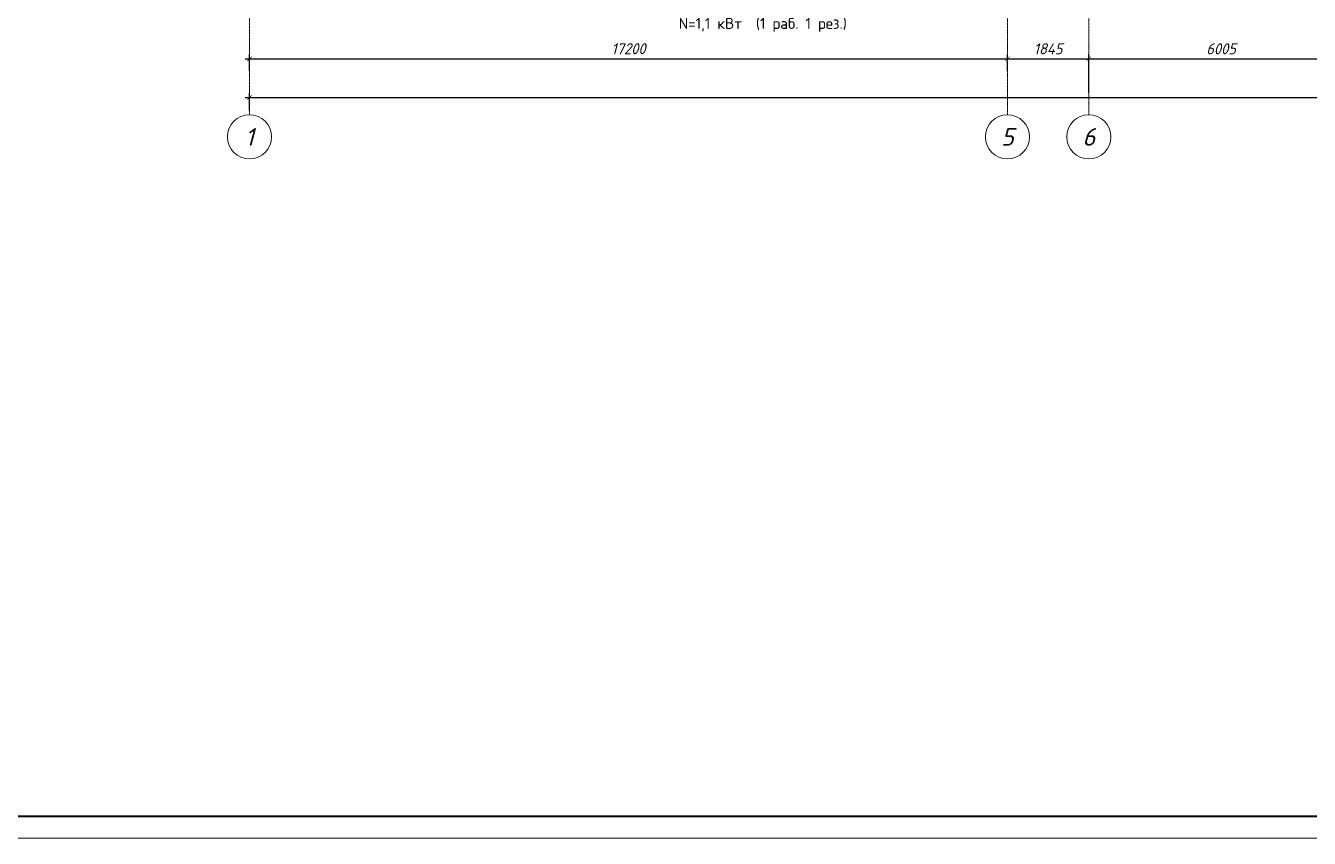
# Model space of a CAD drawing. Header units: millimetres. Extents: x -10178924 to 11692288, y -947381 to 58396.
# Drawn here: x 707057 to 736189, y -947222 to -928785 of the extents above; entities that cross this region are included whole.
import ezdxf
from ezdxf import colors
from ezdxf.entities.mleader import LeaderData, LeaderLine
from ezdxf.enums import TextEntityAlignment as Align
from ezdxf.math import Vec2, Vec3

# ---------------------------------------------------------------- set-up
doc = ezdxf.new("R2010")
doc.units = ezdxf.units.MM
doc.linetypes.add('CONTI', pattern=[0])
doc.linetypes.add('осевая', pattern=[50.8, 31.75, -6.35, 6.35, -6.35])
for name, color, linetype, lineweight in [('_0', 7, 'Continuous', 25), ('Ramka', 7, 'Continuous', 35), ('Размеры осевые', 153, 'Continuous', 9)]:
    doc.layers.add(name, color=color, linetype=linetype, lineweight=lineweight)
doc.styles.add('PDF ISOCPEUR Italic', font='isocpeui.ttf')
doc.styles.add('ТЕКСТ', font='arial.ttf', dxfattribs={"height": 200})
doc.styles.add('Текст_М100', font='GOST_Common Italic.ttf', dxfattribs={"height": 250})
doc.dimstyles.new('Размеры_М100', dxfattribs={"dimtxt": 250, "dimasz": 100, "dimexe": 100, "dimexo": 100, "dimgap": 100, "dimtad": 1, "dimrnd": 5, "dimtxsty": 'Текст_М100', "dimblk": 'ARCHTICK', "dimcen": 250, "dimdle": 100, "dimadec": 0, "dimazin": 2, "dimtfac": 1, "dimtmove": 1, "dimatfit": 3, "dimfxl": 1, "dimarcsym": 0})

# ---------------------------------------------------------------- blocks, each defined once
blk = doc.blocks.new('*U2133')
at = {"layer": 'Ramka', "linetype": 'CONTI', "lineweight": 20}
blk.add_lwpolyline([(1334, 0), (2523, 0), (2523, 841), (1334, 841)], close=True, dxfattribs=at)
at = {"layer": 'Ramka', "linetype": 'CONTI', "lineweight": 40}
blk.add_lwpolyline([(2518, 836), (1354, 836), (1354, 5), (2518, 5), (2518, 836)], dxfattribs=at)
blk = doc.blocks.new('_None')
blk = doc.blocks.new('_ArchTick')
at = {"color": 0, "linetype": 'ByBlock', "const_width": 0.15}
blk.add_lwpolyline([(-0.5, -0.5), (0.5, 0.5)], dxfattribs=at)
blk = doc.blocks.new('*D2726')
at = {"layer": 'Defpoints', "color": 0, "ltscale": 100, "transparency": 16777216}
for p in [(10200, -50926), (-7000, -51300), (10200, -51300)]:
    blk.add_point(p, dxfattribs=at)
at = {"layer": 'Размеры осевые', "color": 0, "lineweight": -2, "ltscale": 100, "transparency": 16777216}
for p, q in [((-7100, -50926), (10300, -50926)), ((-7000, -51200), (-7000, -50826)), ((10200, -51200), (10200, -50826))]:
    blk.add_line(p, q, dxfattribs=at)
at = {"layer": 'Размеры осевые', "color": 0, "lineweight": -2, "ltscale": 100, "transparency": 16777216, "xscale": 100, "yscale": 100, "zscale": 100, "rotation": 180}
blk.add_blockref('_ArchTick', (-7000, -50926), dxfattribs=at)
at = {"layer": 'Размеры осевые', "color": 0, "lineweight": -2, "ltscale": 100, "transparency": 16777216, "xscale": 100, "yscale": 100, "zscale": 100}
blk.add_blockref('_ArchTick', (10200, -50926), dxfattribs=at)
at = {"layer": 'Размеры осевые', "color": 0, "ltscale": 100, "transparency": 16777216, "insert": (1600, -50700), "char_height": 250, "attachment_point": 5, "style": 'Текст_М100'}
blk.add_mtext('17200', dxfattribs=at)
blk = doc.blocks.new('*D2683')
at = {"layer": 'Defpoints', "color": 0, "ltscale": 100, "transparency": 16777216}
for p in [(12047, -50926), (10200, -51300), (12047, -51804)]:
    blk.add_point(p, dxfattribs=at)
at = {"layer": 'Размеры осевые', "color": 0, "lineweight": -2, "ltscale": 100, "transparency": 16777216}
for p, q in [((10100, -50926), (12147, -50926)), ((10200, -51200), (10200, -50826)), ((12047, -51704), (12047, -50826))]:
    blk.add_line(p, q, dxfattribs=at)
at = {"layer": 'Размеры осевые', "color": 0, "lineweight": -2, "ltscale": 100, "transparency": 16777216, "xscale": 100, "yscale": 100, "zscale": 100, "rotation": 180}
blk.add_blockref('_ArchTick', (10200, -50926), dxfattribs=at)
at = {"layer": 'Размеры осевые', "color": 0, "lineweight": -2, "ltscale": 100, "transparency": 16777216, "xscale": 100, "yscale": 100, "zscale": 100}
blk.add_blockref('_ArchTick', (12047, -50926), dxfattribs=at)
at = {"layer": 'Размеры осевые', "color": 0, "ltscale": 100, "transparency": 16777216, "insert": (11123, -50701), "char_height": 250, "attachment_point": 5, "style": 'Текст_М100'}
blk.add_mtext('1845', dxfattribs=at)
blk = doc.blocks.new('*D2684')
at = {"layer": 'Defpoints', "color": 0, "ltscale": 100, "transparency": 16777216}
for p in [(18052, -50926), (12047, -51804), (18052, -51804)]:
    blk.add_point(p, dxfattribs=at)
at = {"layer": 'Размеры осевые', "color": 0, "lineweight": -2, "ltscale": 100, "transparency": 16777216}
for p, q in [((11947, -50926), (18152, -50926)), ((12047, -51704), (12047, -50826)), ((18052, -51704), (18052, -50826))]:
    blk.add_line(p, q, dxfattribs=at)
at = {"layer": 'Размеры осевые', "color": 0, "lineweight": -2, "ltscale": 100, "transparency": 16777216, "xscale": 100, "yscale": 100, "zscale": 100, "rotation": 180}
blk.add_blockref('_ArchTick', (12047, -50926), dxfattribs=at)
at = {"layer": 'Размеры осевые', "color": 0, "lineweight": -2, "ltscale": 100, "transparency": 16777216, "xscale": 100, "yscale": 100, "zscale": 100}
blk.add_blockref('_ArchTick', (18052, -50926), dxfattribs=at)
at = {"layer": 'Размеры осевые', "color": 0, "ltscale": 100, "transparency": 16777216, "insert": (15049, -50701), "char_height": 250, "attachment_point": 5, "style": 'Текст_М100'}
blk.add_mtext('6005', dxfattribs=at)
blk = doc.blocks.new('*D2691')
at = {"layer": 'Defpoints', "color": 0, "ltscale": 100, "transparency": 16777216}
for p in [(61000, -51804), (-7000, -52200), (61000, -52200)]:
    blk.add_point(p, dxfattribs=at)
at = {"layer": 'Размеры осевые', "color": 0, "lineweight": -2, "ltscale": 100, "transparency": 16777216}
for p, q in [((-7100, -51804), (61100, -51804)), ((-7000, -52100), (-7000, -51704)), ((61000, -52100), (61000, -51704))]:
    blk.add_line(p, q, dxfattribs=at)
at = {"layer": 'Размеры осевые', "color": 0, "lineweight": -2, "ltscale": 100, "transparency": 16777216, "xscale": 100, "yscale": 100, "zscale": 100, "rotation": 180}
blk.add_blockref('_ArchTick', (-7000, -51804), dxfattribs=at)
at = {"layer": 'Размеры осевые', "color": 0, "lineweight": -2, "ltscale": 100, "transparency": 16777216, "xscale": 100, "yscale": 100, "zscale": 100}
blk.add_blockref('_ArchTick', (61000, -51804), dxfattribs=at)
at = {"layer": 'Размеры осевые', "color": 0, "ltscale": 100, "transparency": 16777216, "insert": (27000, -51579), "char_height": 250, "attachment_point": 5, "style": 'Текст_М100'}
blk.add_mtext('68000', dxfattribs=at)
blk = doc.blocks.new('A$C5282721b')
at = {"layer": 'Размеры осевые', "color": 251, "linetype": 'осевая', "ltscale": 0.5, "transparency": 33554687}
for p, q in [((-7000, -52200), (-7000, -25800)), ((10200, -52200), (10200, -40100)), ((12046.848, -52200), (12046.848, -40100))]:
    blk.add_line(p, q, dxfattribs=at)
at = {"layer": 'Размеры осевые', "color": 251, "ltscale": 100, "transparency": 33554687}
for centre in [(-7000, -52700), (10200, -52700), (12046.848, -52700)]:
    blk.add_circle(centre, 500, dxfattribs=at)
at = {"layer": 'Размеры осевые', "color": 251, "ltscale": 100, "transparency": 33554687, "style": 'PDF ISOCPEUR Italic'}
for s, p in [('1', (-7000, -52700)), ('5', (10200, -52700)), ('6', (12046.848, -52700))]:
    blk.add_text(s, height=400, dxfattribs=at).set_placement(p, align=Align.MIDDLE_CENTER)
at = {"layer": 'Размеры осевые', "color": 251, "ltscale": 100, "transparency": 33554687}
for base, p1, p2, picture, middle in [((10200, -50926.23), (-7000, -51300), (10200, -51300), '*D2726', (1600, -50699.62)), ((12046.848, -50926.23), (10200, -51300), (12046.848, -51804.076), '*D2683', (11123.424, -50701.23)), ((18051.9129, -50926.2303), (12046.8481, -51804.0761), (18051.9129, -51804.0761), '*D2684', (15049.3805, -50701.2303)), ((61000, -51804.076), (-7000, -52200), (61000, -52200), '*D2691', (27000, -51579.076))]:
    dim = blk.add_linear_dim(base=base, p1=p1, p2=p2, dimstyle='Размеры_М100', dxfattribs=at)
    dim.commit()
    dim.dimension.update_dxf_attribs({"geometry": picture, "text_midpoint": middle})

msp = doc.modelspace()

# ---------------------------------------------------------------- block references
msp.add_blockref('A$C5282721b', (719137, -878608.8))
at = {"layer": '_0', "xscale": 100, "yscale": 100, "zscale": 100}
msp.add_blockref('*U2133', (560433.4, -947222.1), dxfattribs=at)

# ---------------------------------------------------------------- leaders
at = {"layer": '_0'}
ml = msp.add_multileader_mtext('Standard', dxfattribs=at)
ml.set_content('\\A1;{\\fISOCPEUR|b0|i0|c204|p34;\\C256;Приямок \\fISOCPEUR|b0|i0|c0|p34;1000\\fISOCPEUR|b0|i0|c204|p34;х\\fISOCPEUR|b0|i0|c0|p34;1000\\fISOCPEUR|b0|i0|c204|p34;х\\fISOCPEUR|b0|i0|c0|p34;800(h)\\fISOCPEUR|b0|i0|c204|p34; Уточнить в томе ТМ\\fISOCPEUR|b0|i0|c0|p34;\\P\\fISOCPEUR|b0|i0|c204|p34;с насосом дренажным \\A0; \\H0.91667x;ГНОМ 10-10Г\\A1;\\H1.09091x; \\PN=1,1 кВт\\fISOCPEUR|b0|i0|c0|p34;  (1 \\fISOCPEUR|b0|i0|c204|p34;раб\\fISOCPEUR|b0|i0|c0|p34;. 1 \\fISOCPEUR|b0|i0|c204|p34;рез\\fISOCPEUR|b0|i0|c0|p34;.)}', color=1, style='ТЕКСТ')
ml.set_leader_properties(lineweight=13)
ml.set_arrow_properties(name='NONE')
ml.build(insert=Vec2(0, 0))
ml.multileader.update_dxf_attribs({"text_left_attachment_type": 6, "text_right_attachment_type": 6, "dogleg_length": 100, "arrow_head_size": 600, "scale": 100})
ctx = ml.context
ctx.base_point, ctx.scale, ctx.char_height, ctx.arrow_head_size, ctx.landing_gap_size, ctx.plane_origin = Vec3(720071.6, -928100), 100, 250, 600, 0.18, Vec3(726500.3, -819208.9)
ctx.left_attachment, ctx.right_attachment, ctx.text_align_type = 6, 6, 1
notes = []
notes.append((ctx, [(0, (1, 1, 0), (719871.6, -928100), (1, 0), 200, [(0, [(717700.6, -922587.7)], 0, [])])]))
ctx.mtext.insert, ctx.mtext.alignment, ctx.mtext.flow_direction = Vec3(723784.3, -927775), 2, 5
for ctx, leaders in notes:
    for number, flags, end, landing, length, lines in leaders:
        leader = LeaderData()
        leader.index, (leader.has_last_leader_line, leader.has_dogleg_vector, leader.attachment_direction) = number, flags
        leader.last_leader_point, leader.dogleg_vector, leader.dogleg_length = Vec3(end), Vec3(landing), length
        for number, points, colour, breaks in lines:
            line = LeaderLine()
            line.index, line.vertices, line.color, line.breaks = number, Vec3.list(points), colors.encode_raw_color(colour), breaks
            leader.lines.append(line)
        ctx.leaders.append(leader)

doc.saveas('drawing.dxf')
